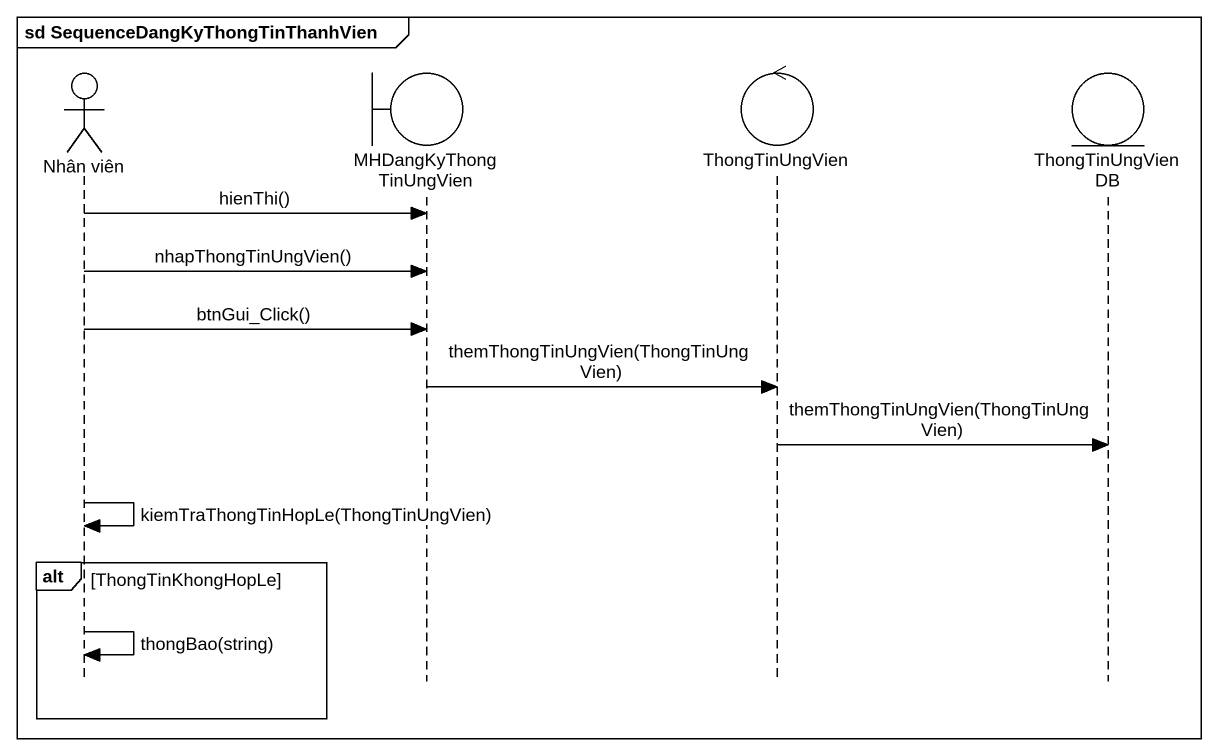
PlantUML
@startuml
mainframe sd SequenceDangKyThongTinThanhVien
hide footbox
actor "Nhân viên" as Nhân_viên
boundary MHDangKyThongTinUngVien
control ThongTinUngVien
entity ThongTinUngVienDB

Nhân_viên -> MHDangKyThongTinUngVien : hienThi()
Nhân_viên -> MHDangKyThongTinUngVien : nhapThongTinUngVien()
Nhân_viên -> MHDangKyThongTinUngVien : btnGui_Click()
MHDangKyThongTinUngVien -> ThongTinUngVien : themThongTinUngVien(ThongTinUngVien)
ThongTinUngVien -> ThongTinUngVienDB : themThongTinUngVien(ThongTinUngVien)
Nhân_viên -> Nhân_viên : kiemTraThongTinHopLe(ThongTinUngVien)
alt ThongTinKhongHopLe
  Nhân_viên -> Nhân_viên : thongBao(string)
end
@enduml
